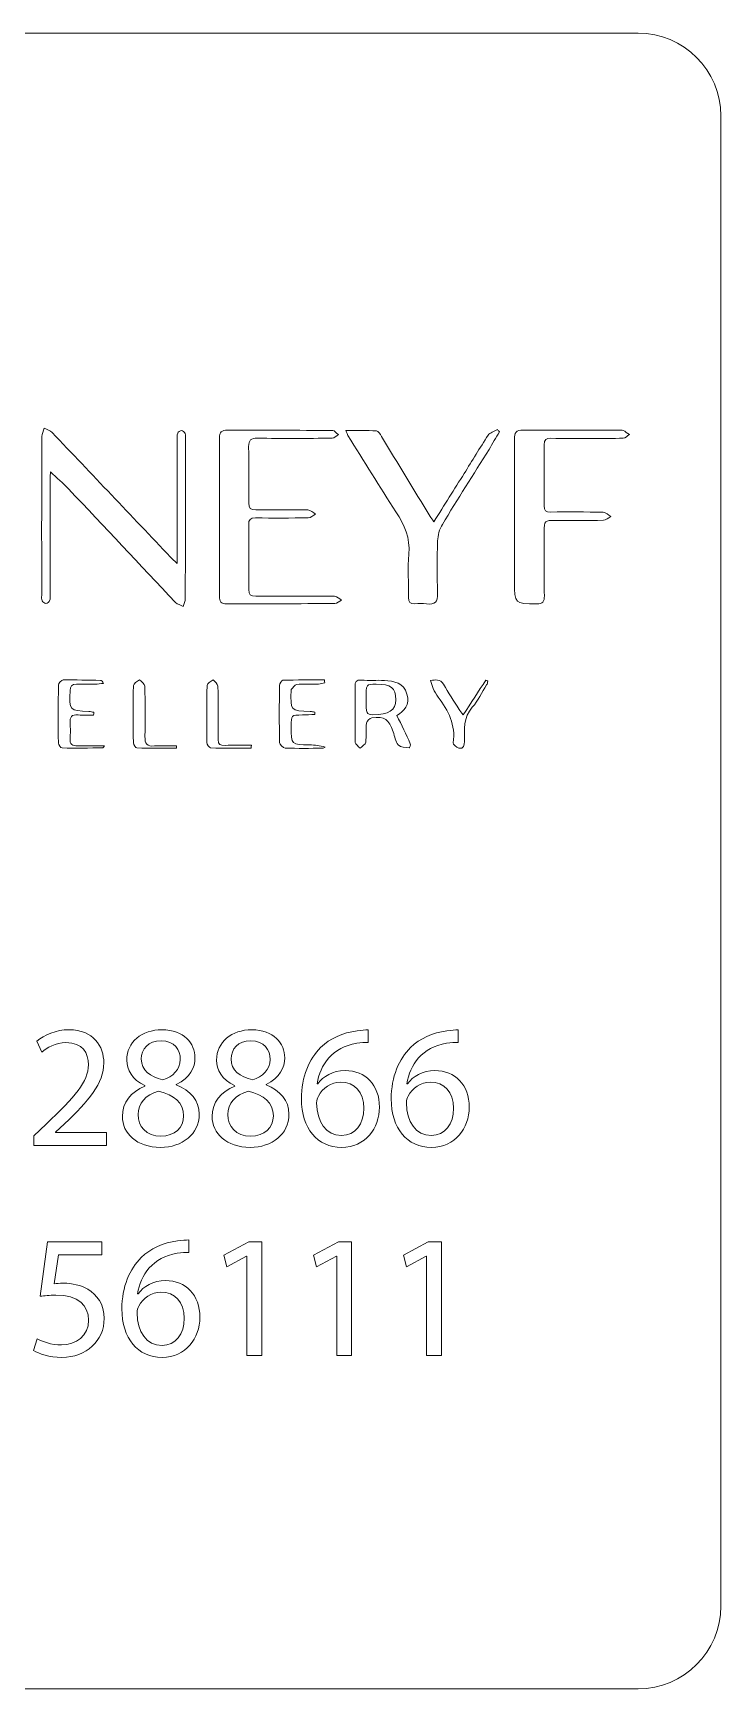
# Model space of a CAD drawing. Header units: millimetres. Extents: x -26.6 to 13.4, y -15.3 to 24.7.
# Drawn here: x -3.23 to 13.38, y -15.33 to 24.67 of the extents above; entities that cross this region are included whole.
import ezdxf

# ---------------------------------------------------------------- set-up
doc = ezdxf.new("R2010")
doc.units = ezdxf.units.MM
doc.header["$MEASUREMENT"] = 0
doc.layers.add('Layer 1', color=7, linetype='Continuous')

msp = doc.modelspace()

# ---------------------------------------------------------------- linework, layer by layer
at = {"layer": 'Layer 1', "color": 250, "lineweight": 18}
msp.add_open_spline([(11.3824, 24.6724), (11.3824, 24.6724), (-24.6176, 24.6724), (-24.6176, 24.6724), (-25.7176, 24.6724), (-26.6176, 23.7724), (-26.6176, 22.6724), (-26.6176, 22.6724), (-26.6176, -13.3276), (-26.6176, -13.3276), (-26.6176, -14.4276), (-25.7176, -15.3276), (-24.6176, -15.3276), (-24.6176, -15.3276), (11.3824, -15.3276), (11.3824, -15.3276), (12.4824, -15.3276), (13.3824, -14.4276), (13.3824, -13.3276), (13.3824, -13.3276), (13.3824, 22.6724), (13.3824, 22.6724), (13.3824, 23.7724), (12.4824, 24.6724), (11.3824, 24.6724)], degree=3, knots=[0, 0, 0, 0, 0.125, 0.125, 0.125, 0.25, 0.25, 0.25, 0.375, 0.375, 0.375, 0.5, 0.5, 0.5, 0.625, 0.625, 0.625, 0.75, 0.75, 0.75, 0.875, 0.875, 0.875, 1, 1, 1, 1], dxfattribs=at)
at = {"layer": 'Layer 1', "color": 250, "lineweight": 9}
for points, knots in [([(0.2473, 11.8617), (0.2473, 11.9758), (0.2473, 12.0371), (0.2473, 12.0983), (0.2473, 13.0161), (0.2473, 13.9337), (0.2479, 14.8515), (0.2479, 14.9039), (0.2417, 14.9604), (0.2593, 15.0072), (0.2708, 15.0375), (0.3199, 15.0721), (0.3517, 15.0713), (0.3815, 15.0706), (0.4233, 15.032), (0.4371, 15.0001), (0.4529, 14.9633), (0.4449, 14.9157), (0.4449, 14.8726), (0.4458, 13.5869), (0.4463, 12.3012), (0.4436, 11.0157), (0.4433, 10.9519), (0.4077, 10.8883), (0.3886, 10.8244), (0.3282, 10.8549), (0.2538, 10.8717), (0.2101, 10.9179), (-0.6534, 11.8301), (-1.5119, 12.7467), (-2.3748, 13.6595), (-2.5085, 13.8009), (-2.658, 13.9275), (-2.8137, 14.0737), (-2.8165, 14.0187), (-2.8213, 13.9658), (-2.8217, 13.9128), (-2.822, 12.9856), (-2.822, 12.0583), (-2.8227, 11.1311), (-2.8227, 11.0739), (-2.8165, 11.0137), (-2.833, 10.9607), (-2.842, 10.931), (-2.8909, 10.8957), (-2.9222, 10.8951), (-2.954, 10.8947), (-3, 10.9271), (-3.0153, 10.9577), (-3.0328, 10.9929), (-3.0257, 11.0415), (-3.0257, 11.0842), (-3.0262, 12.3652), (-3.0273, 13.6461), (-3.0234, 14.927), (-3.0234, 14.9944), (-2.9835, 15.0616), (-2.9623, 15.1287), (-2.8987, 15.0944), (-2.8217, 15.0735), (-2.7745, 15.0239), (-1.8181, 14.022), (-0.8652, 13.0168), (0.0884, 12.0124), (0.1268, 11.9722), (0.1691, 11.9357), (0.2473, 11.8617)], [0, 0, 0, 0, 0.0454545, 0.0454545, 0.0454545, 0.0909091, 0.0909091, 0.0909091, 0.1363636, 0.1363636, 0.1363636, 0.1818182, 0.1818182, 0.1818182, 0.2272727, 0.2272727, 0.2272727, 0.2727273, 0.2727273, 0.2727273, 0.3181818, 0.3181818, 0.3181818, 0.3636364, 0.3636364, 0.3636364, 0.4090909, 0.4090909, 0.4090909, 0.4545455, 0.4545455, 0.4545455, 0.5, 0.5, 0.5, 0.5454545, 0.5454545, 0.5454545, 0.5909091, 0.5909091, 0.5909091, 0.6363636, 0.6363636, 0.6363636, 0.6818182, 0.6818182, 0.6818182, 0.7272727, 0.7272727, 0.7272727, 0.7727273, 0.7727273, 0.7727273, 0.8181818, 0.8181818, 0.8181818, 0.8636364, 0.8636364, 0.8636364, 0.9090909, 0.9090909, 0.9090909, 0.9545455, 0.9545455, 0.9545455, 1, 1, 1, 1]), ([(1.2701, 12.978), (1.2701, 13.6136), (1.2742, 14.2494), (1.2674, 14.8848), (1.2657, 15.0382), (1.3215, 15.0825), (1.4683, 15.0813), (2.314, 15.0758), (3.1597, 15.0793), (4.0055, 15.0727), (4.051, 15.0723), (4.0958, 15.008), (4.141, 14.9736), (4.0912, 14.9434), (4.0425, 14.8871), (3.9924, 14.8868), (3.3905, 14.8807), (2.788, 14.8791), (2.1858, 14.8859), (2.0324, 14.8877), (1.9718, 14.8402), (1.9743, 14.6827), (1.9807, 14.2287), (1.9794, 13.7745), (1.9746, 13.3206), (1.9732, 13.194), (2.0239, 13.1541), (2.1451, 13.1554), (2.5657, 13.16), (2.9864, 13.1615), (3.4067, 13.1524), (3.4688, 13.151), (3.5298, 13.0858), (3.5911, 13.0504), (3.5322, 13.0199), (3.4739, 12.9643), (3.4148, 12.963), (2.9892, 12.9555), (2.5638, 12.9553), (2.1387, 12.9611), (2.0122, 12.9629), (1.9732, 12.9184), (1.9746, 12.7948), (1.9798, 12.2739), (1.9802, 11.7528), (1.975, 11.2318), (1.974, 11.1045), (2.0221, 11.0682), (2.1438, 11.0691), (2.7798, 11.0736), (3.4153, 11.0737), (4.051, 11.067), (4.1078, 11.0664), (4.164, 11.0065), (4.2205, 10.9744), (4.1654, 10.9454), (4.1103, 10.8918), (4.0547, 10.8916), (3.1849, 10.8863), (2.3151, 10.8906), (1.4451, 10.8854), (1.3022, 10.8844), (1.2676, 10.939), (1.2687, 11.071), (1.2735, 11.7065), (1.2708, 12.3424), (1.2708, 12.978), (1.2708, 12.978), (1.2705, 12.978), (1.2701, 12.978)], [0, 0, 0, 0, 0.0434783, 0.0434783, 0.0434783, 0.0869565, 0.0869565, 0.0869565, 0.1304348, 0.1304348, 0.1304348, 0.173913, 0.173913, 0.173913, 0.2173913, 0.2173913, 0.2173913, 0.2608696, 0.2608696, 0.2608696, 0.3043478, 0.3043478, 0.3043478, 0.3478261, 0.3478261, 0.3478261, 0.3913043, 0.3913043, 0.3913043, 0.4347826, 0.4347826, 0.4347826, 0.4782609, 0.4782609, 0.4782609, 0.5217391, 0.5217391, 0.5217391, 0.5652174, 0.5652174, 0.5652174, 0.6086957, 0.6086957, 0.6086957, 0.6521739, 0.6521739, 0.6521739, 0.6956522, 0.6956522, 0.6956522, 0.7391304, 0.7391304, 0.7391304, 0.7826087, 0.7826087, 0.7826087, 0.826087, 0.826087, 0.826087, 0.8695652, 0.8695652, 0.8695652, 0.9130435, 0.9130435, 0.9130435, 0.9565217, 0.9565217, 0.9565217, 1, 1, 1, 1]), ([(6.449, 12.8686), (6.7041, 13.2747), (6.9431, 13.6541), (7.1809, 14.0343), (7.3734, 14.3423), (7.5581, 14.6554), (7.7602, 14.957), (7.8055, 15.0244), (7.9085, 15.053), (7.985, 15.0995), (8.0011, 15.079), (8.017, 15.0585), (8.0332, 15.0379), (7.9492, 14.8976), (7.8672, 14.7559), (7.7807, 14.6168), (7.4045, 14.0126), (7.0218, 13.4121), (6.6537, 12.8025), (6.5843, 12.6876), (6.5439, 12.5387), (6.5394, 12.4037), (6.525, 11.9834), (6.5222, 11.5618), (6.539, 11.1418), (6.5473, 10.9292), (6.4763, 10.8583), (6.2731, 10.8855), (6.1789, 10.898), (6.0818, 10.8935), (5.9869, 10.887), (5.8725, 10.879), (5.836, 10.9285), (5.8369, 11.0379), (5.8406, 11.387), (5.8139, 11.7381), (5.8442, 12.0845), (5.8787, 12.4766), (5.7439, 12.7906), (5.5337, 13.1073), (5.1323, 13.7126), (4.7586, 14.3357), (4.3741, 14.9518), (4.3576, 14.9784), (4.3486, 15.0097), (4.3232, 15.0685), (4.5839, 15.0685), (4.8245, 15.0752), (5.0634, 15.0625), (5.1059, 15.06), (5.1516, 14.982), (5.1828, 14.931), (5.5758, 14.2866), (5.9665, 13.6406), (6.3581, 12.9955), (6.3796, 12.9603), (6.4063, 12.9279), (6.449, 12.8686)], [0, 0, 0, 0, 0.0526316, 0.0526316, 0.0526316, 0.1052632, 0.1052632, 0.1052632, 0.1578947, 0.1578947, 0.1578947, 0.2105263, 0.2105263, 0.2105263, 0.2631579, 0.2631579, 0.2631579, 0.3157895, 0.3157895, 0.3157895, 0.3684211, 0.3684211, 0.3684211, 0.4210526, 0.4210526, 0.4210526, 0.4736842, 0.4736842, 0.4736842, 0.5263158, 0.5263158, 0.5263158, 0.5789474, 0.5789474, 0.5789474, 0.6315789, 0.6315789, 0.6315789, 0.6842105, 0.6842105, 0.6842105, 0.7368421, 0.7368421, 0.7368421, 0.7894737, 0.7894737, 0.7894737, 0.8421053, 0.8421053, 0.8421053, 0.8947368, 0.8947368, 0.8947368, 0.9473684, 0.9473684, 0.9473684, 1, 1, 1, 1]), ([(8.3991, 12.9954), (8.3991, 13.6168), (8.4035, 14.2383), (8.3959, 14.8593), (8.3941, 15.022), (8.4332, 15.0855), (8.6112, 15.0833), (9.3858, 15.0736), (10.1598, 15.0789), (10.9342, 15.0784), (10.9628, 15.0784), (10.997, 15.088), (11.0193, 15.0761), (11.0739, 15.0473), (11.123, 15.0086), (11.1745, 14.9737), (11.1244, 14.9438), (11.0757, 14.8894), (11.0246, 14.8876), (10.7714, 14.8783), (10.5177, 14.8829), (10.2646, 14.8828), (9.9349, 14.8828), (9.6049, 14.8799), (9.2751, 14.8843), (9.1621, 14.8857), (9.1118, 14.853), (9.1132, 14.7298), (9.1183, 14.2376), (9.1178, 13.7452), (9.1139, 13.253), (9.1132, 13.1405), (9.1552, 13.1018), (9.2657, 13.1027), (9.691, 13.1062), (10.1167, 13.1079), (10.5418, 13.0982), (10.6022, 13.0968), (10.6607, 13.0303), (10.72, 12.9936), (10.6617, 12.9619), (10.604, 12.9039), (10.545, 12.9025), (10.1626, 12.8947), (9.7802, 12.8989), (9.3978, 12.8991), (9.116, 12.8994), (9.1155, 12.8991), (9.1155, 12.6247), (9.1153, 12.1087), (9.1114, 11.5924), (9.1178, 11.0761), (9.1194, 10.9359), (9.0802, 10.8841), (8.9317, 10.8851), (8.3991, 10.889), (8.3991, 10.884), (8.3991, 11.4181), (8.3994, 11.9438), (8.3991, 12.4695), (8.3991, 12.9954)], [0, 0, 0, 0, 0.05, 0.05, 0.05, 0.1, 0.1, 0.1, 0.15, 0.15, 0.15, 0.2, 0.2, 0.2, 0.25, 0.25, 0.25, 0.3, 0.3, 0.3, 0.35, 0.35, 0.35, 0.4, 0.4, 0.4, 0.45, 0.45, 0.45, 0.5, 0.5, 0.5, 0.55, 0.55, 0.55, 0.6, 0.6, 0.6, 0.65, 0.65, 0.65, 0.7, 0.7, 0.7, 0.75, 0.75, 0.75, 0.8, 0.8, 0.8, 0.85, 0.85, 0.85, 0.9, 0.9, 0.9, 0.95, 0.95, 0.95, 1, 1, 1, 1]), ([(-1.7703, 8.1994), (-1.8956, 8.1994), (-2.0218, 8.1914), (-2.146, 8.2016), (-2.2997, 8.2143), (-2.3514, 8.1515), (-2.3394, 8.0028), (-2.3293, 7.8794), (-2.3307, 7.7539), (-2.3404, 7.6303), (-2.3511, 7.4866), (-2.2866, 7.4484), (-2.1541, 7.4536), (-1.9458, 7.4619), (-1.7375, 7.4558), (-1.511, 7.4558), (-1.5317, 7.4248), (-1.5384, 7.4062), (-1.5452, 7.4062), (-1.8746, 7.4022), (-2.2039, 7.3966), (-2.5333, 7.4028), (-2.565, 7.4033), (-2.6215, 7.4779), (-2.6222, 7.5187), (-2.6284, 7.9871), (-2.6291, 8.4556), (-2.6204, 8.924), (-2.6198, 8.9668), (-2.546, 9.0444), (-2.505, 9.0453), (-2.2046, 9.0509), (-1.9042, 9.042), (-1.6034, 9.0351), (-1.5797, 9.0345), (-1.5562, 9.0155), (-1.5321, 8.9618), (-1.6017, 8.9558), (-1.6713, 8.9466), (-1.7409, 8.9452), (-1.889, 8.9425), (-2.0372, 8.9415), (-2.1853, 8.9445), (-2.2956, 8.9466), (-2.3349, 8.8955), (-2.3394, 8.788), (-2.3597, 8.3057), (-2.3617, 8.306), (-1.8839, 8.2844), (-1.8445, 8.2827), (-1.8054, 8.2721), (-1.7664, 8.2656), (-1.7678, 8.2435), (-1.7689, 8.2215), (-1.7703, 8.1994)], [0, 0, 0, 0, 0.0555556, 0.0555556, 0.0555556, 0.1111111, 0.1111111, 0.1111111, 0.1666667, 0.1666667, 0.1666667, 0.2222222, 0.2222222, 0.2222222, 0.2777778, 0.2777778, 0.2777778, 0.3333333, 0.3333333, 0.3333333, 0.3888889, 0.3888889, 0.3888889, 0.4444444, 0.4444444, 0.4444444, 0.5, 0.5, 0.5, 0.5555556, 0.5555556, 0.5555556, 0.6111111, 0.6111111, 0.6111111, 0.6666667, 0.6666667, 0.6666667, 0.7222222, 0.7222222, 0.7222222, 0.7777778, 0.7777778, 0.7777778, 0.8333333, 0.8333333, 0.8333333, 0.8888889, 0.8888889, 0.8888889, 0.9444444, 0.9444444, 0.9444444, 1, 1, 1, 1]), ([(0.2276, 7.3992), (-0.0893, 7.3992), (-0.4067, 7.3956), (-0.7232, 7.4046), (-0.7549, 7.4054), (-0.8105, 7.4818), (-0.811, 7.5235), (-0.8176, 7.9864), (-0.8204, 8.4495), (-0.8096, 8.9123), (-0.8087, 8.9601), (-0.715, 9.0059), (-0.6642, 9.0527), (-0.6188, 9.0013), (-0.5351, 8.951), (-0.5337, 8.8985), (-0.5227, 8.493), (-0.5207, 8.087), (-0.5303, 7.6816), (-0.5345, 7.5097), (-0.4848, 7.4377), (-0.3043, 7.4516), (-0.1275, 7.4652), (0.0512, 7.4545), (0.229, 7.4545), (0.2286, 7.436), (0.2283, 7.4177), (0.2276, 7.3992)], [0, 0, 0, 0, 0.1111111, 0.1111111, 0.1111111, 0.2222222, 0.2222222, 0.2222222, 0.3333333, 0.3333333, 0.3333333, 0.4444444, 0.4444444, 0.4444444, 0.5555556, 0.5555556, 0.5555556, 0.6666667, 0.6666667, 0.6666667, 0.7777778, 0.7777778, 0.7777778, 0.8888889, 0.8888889, 0.8888889, 1, 1, 1, 1]), ([(2.0379, 7.3989), (1.71, 7.3989), (1.3822, 7.395), (1.0545, 7.4049), (1.0223, 7.4059), (0.9663, 7.4908), (0.9656, 7.5373), (0.9593, 7.9962), (0.9584, 8.4553), (0.9697, 8.9142), (0.9711, 8.9613), (1.0637, 9.0063), (1.1141, 9.0523), (1.1546, 9.001), (1.2292, 8.9504), (1.2306, 8.8984), (1.2401, 8.4685), (1.2398, 8.0386), (1.2347, 7.6087), (1.2329, 7.4791), (1.2908, 7.4598), (1.4028, 7.4642), (1.6149, 7.4728), (1.8275, 7.4667), (2.0397, 7.4667), (2.0391, 7.4441), (2.0388, 7.4215), (2.0379, 7.3989)], [0, 0, 0, 0, 0.1111111, 0.1111111, 0.1111111, 0.2222222, 0.2222222, 0.2222222, 0.3333333, 0.3333333, 0.3333333, 0.4444444, 0.4444444, 0.4444444, 0.5555556, 0.5555556, 0.5555556, 0.6666667, 0.6666667, 0.6666667, 0.7777778, 0.7777778, 0.7777778, 0.8888889, 0.8888889, 0.8888889, 1, 1, 1, 1]), ([(3.8133, 8.9758), (3.7626, 8.9655), (3.7123, 8.9476), (3.6614, 8.9463), (3.485, 8.942), (3.3073, 8.9524), (3.1318, 8.9372), (3.0857, 8.9334), (3.0457, 8.857), (3.0034, 8.8132), (3.0009, 8.8108), (3.003, 8.8041), (3.0026, 8.7993), (2.9823, 8.3037), (2.9823, 8.3039), (3.4619, 8.2853), (3.4977, 8.2839), (3.5331, 8.2752), (3.5691, 8.27), (3.5708, 8.2517), (3.5721, 8.2336), (3.5739, 8.2153), (3.4739, 8.2102), (3.3737, 8.2011), (3.2738, 8.2004), (3.0009, 8.1985), (3.0009, 8.1998), (3.0016, 7.9249), (3.0026, 7.4771), (3.0026, 7.4787), (3.4495, 7.4762), (3.5714, 7.4757), (3.6938, 7.4612), (3.8197, 7.4218), (3.7985, 7.4126), (3.777, 7.3959), (3.7558, 7.3959), (3.455, 7.3944), (3.1539, 7.389), (2.8535, 7.4017), (2.8055, 7.4036), (2.7223, 7.4882), (2.7212, 7.5359), (2.7115, 7.9944), (2.7136, 8.4529), (2.7198, 8.9113), (2.7205, 8.9562), (2.7698, 9.0386), (2.7983, 9.0395), (3.1335, 9.0486), (3.4692, 9.0453), (3.8046, 9.0453), (3.8075, 9.022), (3.8103, 8.999), (3.8133, 8.9758)], [0, 0, 0, 0, 0.0555556, 0.0555556, 0.0555556, 0.1111111, 0.1111111, 0.1111111, 0.1666667, 0.1666667, 0.1666667, 0.2222222, 0.2222222, 0.2222222, 0.2777778, 0.2777778, 0.2777778, 0.3333333, 0.3333333, 0.3333333, 0.3888889, 0.3888889, 0.3888889, 0.4444444, 0.4444444, 0.4444444, 0.5, 0.5, 0.5, 0.5555556, 0.5555556, 0.5555556, 0.6111111, 0.6111111, 0.6111111, 0.6666667, 0.6666667, 0.6666667, 0.7222222, 0.7222222, 0.7222222, 0.7777778, 0.7777778, 0.7777778, 0.8333333, 0.8333333, 0.8333333, 0.8888889, 0.8888889, 0.8888889, 0.9444444, 0.9444444, 0.9444444, 1, 1, 1, 1]), ([(5.5562, 8.1907), (5.6685, 7.9548), (5.7773, 7.7315), (5.8796, 7.5049), (5.8909, 7.4794), (5.858, 7.4055), (5.8551, 7.4061), (5.7636, 7.4229), (5.6399, 7.4177), (5.5896, 7.4751), (5.52, 7.5555), (5.5052, 7.6838), (5.4667, 7.7913), (5.355, 8.1027), (5.2719, 8.1629), (4.9478, 8.1326), (4.8987, 8.128), (4.8241, 8.0509), (4.8183, 8.0006), (4.8002, 7.8497), (4.8231, 7.6937), (4.8034, 7.5434), (4.7962, 7.4891), (4.7138, 7.4447), (4.6656, 7.3958), (4.6256, 7.4433), (4.5519, 7.4903), (4.5509, 7.5385), (4.5423, 7.9876), (4.5473, 8.4369), (4.5443, 8.8861), (4.5436, 8.9955), (4.564, 9.0527), (4.6963, 9.0418), (4.8806, 9.0268), (5.0676, 9.0446), (5.2529, 9.0329), (5.4869, 9.0182), (5.7184, 8.9819), (5.7977, 8.7061), (5.8716, 8.4477), (5.7322, 8.2908), (5.5562, 8.1907)], [0, 0, 0, 0, 0.0714286, 0.0714286, 0.0714286, 0.1428571, 0.1428571, 0.1428571, 0.2142857, 0.2142857, 0.2142857, 0.2857143, 0.2857143, 0.2857143, 0.3571429, 0.3571429, 0.3571429, 0.4285714, 0.4285714, 0.4285714, 0.5, 0.5, 0.5, 0.5714286, 0.5714286, 0.5714286, 0.6428571, 0.6428571, 0.6428571, 0.7142857, 0.7142857, 0.7142857, 0.7857143, 0.7857143, 0.7857143, 0.8571429, 0.8571429, 0.8571429, 0.9285714, 0.9285714, 0.9285714, 1, 1, 1, 1]), ([(4.8114, 8.5906), (4.811, 8.23), (4.8206, 8.2063), (4.9702, 8.207), (5.3654, 8.2091), (5.5259, 8.3128), (5.5264, 8.5671), (5.5275, 8.858), (5.4194, 8.9438), (5.0514, 8.9441), (4.8116, 8.9443), (4.8116, 8.9443), (4.8114, 8.5906)], [0, 0, 0, 0, 0.25, 0.25, 0.25, 0.5, 0.5, 0.5, 0.75, 0.75, 0.75, 1, 1, 1, 1]), ([(7.1578, 8.2018), (7.3479, 8.4939), (7.5261, 8.7676), (7.7039, 9.0413), (7.7196, 9.0334), (7.7354, 9.0255), (7.751, 9.0177), (7.7425, 8.9872), (7.7404, 8.9527), (7.7241, 8.9267), (7.6116, 8.7443), (7.5149, 8.547), (7.3762, 8.3866), (7.1608, 8.138), (7.1864, 7.8508), (7.1874, 7.5624), (7.1878, 7.4654), (7.1671, 7.3758), (7.0496, 7.4004), (6.9958, 7.4117), (6.9091, 7.4911), (6.9146, 7.5276), (6.9821, 7.9599), (6.7954, 8.3029), (6.5549, 8.6317), (6.5069, 8.6968), (6.466, 8.7681), (6.4318, 8.8412), (6.4036, 8.9014), (6.3899, 8.9684), (6.3695, 9.0325), (6.486, 9.0444), (6.6024, 9.0826), (6.6827, 8.942), (6.8009, 8.7352), (6.9325, 8.5361), (7.0595, 8.3343), (7.084, 8.2956), (7.1144, 8.2603), (7.1578, 8.2018)], [0, 0, 0, 0, 0.0769231, 0.0769231, 0.0769231, 0.1538462, 0.1538462, 0.1538462, 0.2307692, 0.2307692, 0.2307692, 0.3076923, 0.3076923, 0.3076923, 0.3846154, 0.3846154, 0.3846154, 0.4615385, 0.4615385, 0.4615385, 0.5384615, 0.5384615, 0.5384615, 0.6153846, 0.6153846, 0.6153846, 0.6923077, 0.6923077, 0.6923077, 0.7692308, 0.7692308, 0.7692308, 0.8461538, 0.8461538, 0.8461538, 0.9230769, 0.9230769, 0.9230769, 1, 1, 1, 1]), ([(-3.2115, -2.199), (-3.2115, -2.199), (-3.2115, -1.9709), (-3.2115, -1.9709), (-3.2115, -1.9709), (-2.9202, -1.6875), (-2.9202, -1.6875), (-2.2184, -1.0194), (-1.9012, -0.6645), (-1.8971, -0.2501), (-1.8971, 0.0289), (-2.0321, 0.2866), (-2.4423, 0.2866), (-2.6918, 0.2866), (-2.8987, 0.1598), (-3.0257, 0.0541), (-3.0257, 0.0541), (-3.1437, 0.3162), (-3.1437, 0.3162), (-2.9536, 0.4772), (-2.6832, 0.5953), (-2.3661, 0.5953), (-1.7743, 0.5953), (-1.525, 0.1895), (-1.525, -0.2036), (-1.525, -0.7111), (-1.8928, -1.1211), (-2.4719, -1.6788), (-2.4719, -1.6788), (-2.6918, -1.882), (-2.6918, -1.882), (-2.6918, -1.882), (-2.6918, -1.8903), (-2.6918, -1.8903), (-2.6918, -1.8903), (-1.457, -1.8903), (-1.457, -1.8903), (-1.457, -1.8903), (-1.457, -2.199), (-1.457, -2.199), (-1.457, -2.199), (-3.2115, -2.199), (-3.2115, -2.199)], [0, 0, 0, 0, 0.0714286, 0.0714286, 0.0714286, 0.1428571, 0.1428571, 0.1428571, 0.2142857, 0.2142857, 0.2142857, 0.2857143, 0.2857143, 0.2857143, 0.3571429, 0.3571429, 0.3571429, 0.4285714, 0.4285714, 0.4285714, 0.5, 0.5, 0.5, 0.5714286, 0.5714286, 0.5714286, 0.6428571, 0.6428571, 0.6428571, 0.7142857, 0.7142857, 0.7142857, 0.7857143, 0.7857143, 0.7857143, 0.8571429, 0.8571429, 0.8571429, 0.9285714, 0.9285714, 0.9285714, 1, 1, 1, 1]), ([(-1.0764, -1.5017), (-1.0764, -1.1548), (-0.8693, -0.9096), (-0.531, -0.7658), (-0.531, -0.7658), (-0.5355, -0.7534), (-0.5355, -0.7534), (-0.8397, -0.6094), (-0.9706, -0.3728), (-0.9706, -0.1361), (-0.9706, 0.2994), (-0.6031, 0.5953), (-0.121, 0.5953), (0.4116, 0.5953), (0.678, 0.2615), (0.678, -0.0809), (0.678, -0.3135), (0.5639, -0.5632), (0.2255, -0.7235), (0.2255, -0.7235), (0.2255, -0.7362), (0.2255, -0.7362), (0.568, -0.8717), (0.7795, -1.1128), (0.7795, -1.4466), (0.7795, -1.9245), (0.3695, -2.2456), (-0.1548, -2.2456), (-0.7299, -2.2456), (-1.0764, -1.9031), (-1.0764, -1.5017)], [0, 0, 0, 0, 0.1, 0.1, 0.1, 0.2, 0.2, 0.2, 0.3, 0.3, 0.3, 0.4, 0.4, 0.4, 0.5, 0.5, 0.5, 0.6, 0.6, 0.6, 0.7, 0.7, 0.7, 0.8, 0.8, 0.8, 0.9, 0.9, 0.9, 1, 1, 1, 1]), ([(1.0923, -1.5017), (1.0923, -1.1548), (1.2995, -0.9096), (1.6378, -0.7658), (1.6378, -0.7658), (1.6332, -0.7534), (1.6332, -0.7534), (1.3293, -0.6094), (1.1982, -0.3728), (1.1982, -0.1361), (1.1982, 0.2994), (1.566, 0.5953), (2.0477, 0.5953), (2.5802, 0.5953), (2.8469, 0.2615), (2.8469, -0.0809), (2.8469, -0.3135), (2.7326, -0.5632), (2.3946, -0.7235), (2.3946, -0.7235), (2.3946, -0.7362), (2.3946, -0.7362), (2.737, -0.8717), (2.9481, -1.1128), (2.9481, -1.4466), (2.9481, -1.9245), (2.5382, -2.2456), (2.014, -2.2456), (1.4389, -2.2456), (1.0923, -1.9031), (1.0923, -1.5017)], [0, 0, 0, 0, 0.1, 0.1, 0.1, 0.2, 0.2, 0.2, 0.3, 0.3, 0.3, 0.4, 0.4, 0.4, 0.5, 0.5, 0.5, 0.6, 0.6, 0.6, 0.7, 0.7, 0.7, 0.8, 0.8, 0.8, 0.9, 0.9, 0.9, 1, 1, 1, 1]), ([(4.8638, 0.2866), (4.7876, 0.2907), (4.6904, 0.2866), (4.5847, 0.2698), (4.0011, 0.1726), (3.6927, -0.2543), (3.6293, -0.707), (3.6293, -0.707), (3.642, -0.707), (3.642, -0.707), (3.7729, -0.5334), (4.0011, -0.3896), (4.3057, -0.3896), (4.7917, -0.3896), (5.1341, -0.7403), (5.1341, -1.2775), (5.1341, -1.7805), (4.7917, -2.2456), (4.2212, -2.2456), (3.6334, -2.2456), (3.2487, -1.789), (3.2487, -1.0745), (3.2487, -0.5334), (3.443, -0.1064), (3.7136, 0.1639), (3.9421, 0.3883), (4.2467, 0.5275), (4.5928, 0.5698), (4.7028, 0.5867), (4.7958, 0.5908), (4.8638, 0.5908), (4.8638, 0.5908), (4.8638, 0.2866), (4.8638, 0.2866)], [0, 0, 0, 0, 0.0909091, 0.0909091, 0.0909091, 0.1818182, 0.1818182, 0.1818182, 0.2727273, 0.2727273, 0.2727273, 0.3636364, 0.3636364, 0.3636364, 0.4545455, 0.4545455, 0.4545455, 0.5454545, 0.5454545, 0.5454545, 0.6363636, 0.6363636, 0.6363636, 0.7272727, 0.7272727, 0.7272727, 0.8181818, 0.8181818, 0.8181818, 0.9090909, 0.9090909, 0.9090909, 1, 1, 1, 1]), ([(7.0326, 0.2866), (6.9566, 0.2907), (6.8594, 0.2866), (6.7536, 0.2698), (6.17, 0.1726), (5.8617, -0.2543), (5.7983, -0.707), (5.7983, -0.707), (5.811, -0.707), (5.811, -0.707), (5.9419, -0.5334), (6.17, -0.3896), (6.4745, -0.3896), (6.9607, -0.3896), (7.3031, -0.7403), (7.3031, -1.2775), (7.3031, -1.7805), (6.9607, -2.2456), (6.3902, -2.2456), (5.8025, -2.2456), (5.4176, -1.789), (5.4176, -1.0745), (5.4176, -0.5334), (5.6123, -0.1064), (5.8831, 0.1639), (6.1111, 0.3883), (6.4157, 0.5275), (6.762, 0.5698), (6.8718, 0.5867), (6.9651, 0.5908), (7.0326, 0.5908), (7.0326, 0.5908), (7.0326, 0.2866), (7.0326, 0.2866)], [0, 0, 0, 0, 0.0909091, 0.0909091, 0.0909091, 0.1818182, 0.1818182, 0.1818182, 0.2727273, 0.2727273, 0.2727273, 0.3636364, 0.3636364, 0.3636364, 0.4545455, 0.4545455, 0.4545455, 0.5454545, 0.5454545, 0.5454545, 0.6363636, 0.6363636, 0.6363636, 0.7272727, 0.7272727, 0.7272727, 0.8181818, 0.8181818, 0.8181818, 0.9090909, 0.9090909, 0.9090909, 1, 1, 1, 1]), ([(-0.6199, -0.1105), (-0.6199, -0.3855), (-0.4127, -0.5334), (-0.0955, -0.6181), (0.1408, -0.5378), (0.3227, -0.3687), (0.3227, -0.1192), (0.3227, 0.1006), (0.1918, 0.329), (-0.1421, 0.329), (-0.4508, 0.329), (-0.6199, 0.1261), (-0.6199, -0.1105)], [0, 0, 0, 0, 0.25, 0.25, 0.25, 0.5, 0.5, 0.5, 0.75, 0.75, 0.75, 1, 1, 1, 1]), ([(1.5487, -0.1105), (1.5487, -0.3855), (1.7561, -0.5334), (2.0731, -0.6181), (2.3098, -0.5378), (2.4915, -0.3687), (2.4915, -0.1192), (2.4915, 0.1006), (2.3605, 0.329), (2.0266, 0.329), (1.718, 0.329), (1.5487, 0.1261), (1.5487, -0.1105)], [0, 0, 0, 0, 0.25, 0.25, 0.25, 0.5, 0.5, 0.5, 0.75, 0.75, 0.75, 1, 1, 1, 1]), ([(4.7579, -1.2984), (4.7579, -0.9054), (4.5337, -0.6687), (4.1913, -0.6687), (3.9676, -0.6687), (3.7602, -0.8083), (3.6587, -1.007), (3.6334, -1.049), (3.6165, -1.1041), (3.6165, -1.1716), (3.6252, -1.6241), (3.8323, -1.9578), (4.2212, -1.9578), (4.5423, -1.9578), (4.7579, -1.6919), (4.7579, -1.2984)], [0, 0, 0, 0, 0.2, 0.2, 0.2, 0.4, 0.4, 0.4, 0.6, 0.6, 0.6, 0.8, 0.8, 0.8, 1, 1, 1, 1]), ([(6.9269, -1.2984), (6.9269, -0.9054), (6.7027, -0.6687), (6.3603, -0.6687), (6.1366, -0.6687), (5.9292, -0.8083), (5.8275, -1.007), (5.8025, -1.049), (5.7857, -1.1041), (5.7857, -1.1716), (5.7942, -1.6241), (6.0012, -1.9578), (6.3902, -1.9578), (6.7113, -1.9578), (6.9269, -1.6919), (6.9269, -1.2984)], [0, 0, 0, 0, 0.2, 0.2, 0.2, 0.4, 0.4, 0.4, 0.6, 0.6, 0.6, 0.8, 0.8, 0.8, 1, 1, 1, 1]), ([(0.4031, -1.4845), (0.4031, -1.1507), (0.1709, -0.9902), (-0.2012, -0.8843), (-0.5227, -0.9774), (-0.6957, -1.1886), (-0.6957, -1.4507), (-0.7088, -1.7298), (-0.4972, -1.9748), (-0.1465, -1.9748), (0.1876, -1.9748), (0.4031, -1.7677), (0.4031, -1.4845)], [0, 0, 0, 0, 0.25, 0.25, 0.25, 0.5, 0.5, 0.5, 0.75, 0.75, 0.75, 1, 1, 1, 1]), ([(2.5717, -1.4845), (2.5717, -1.1507), (2.3395, -0.9902), (1.9674, -0.8843), (1.6463, -0.9774), (1.4731, -1.1886), (1.4731, -1.4507), (1.4603, -1.7298), (1.6718, -1.9748), (2.0221, -1.9748), (2.3564, -1.9748), (2.5717, -1.7677), (2.5717, -1.4845)], [0, 0, 0, 0, 0.25, 0.25, 0.25, 0.5, 0.5, 0.5, 0.75, 0.75, 0.75, 1, 1, 1, 1]), ([(-1.5714, -4.8379), (-1.5714, -4.8379), (-2.6198, -4.8379), (-2.6198, -4.8379), (-2.6198, -4.8379), (-2.7255, -5.5439), (-2.7255, -5.5439), (-2.6621, -5.5352), (-2.6029, -5.5267), (-2.5013, -5.5267), (-2.2901, -5.5267), (-2.0785, -5.5735), (-1.9097, -5.6748), (-1.6941, -5.7974), (-1.5166, -6.0341), (-1.5166, -6.3806), (-1.5166, -6.9178), (-1.9435, -7.3191), (-2.5395, -7.3191), (-2.8399, -7.3191), (-3.0935, -7.2347), (-3.2244, -7.15), (-3.2244, -7.15), (-3.1314, -6.8671), (-3.1314, -6.8671), (-3.017, -6.9343), (-2.7935, -7.0191), (-2.5436, -7.0191), (-2.1929, -7.0191), (-1.8928, -6.791), (-1.8928, -6.4231), (-1.8971, -6.0678), (-2.1337, -5.8143), (-2.6832, -5.8143), (-2.8399, -5.8143), (-2.9623, -5.8312), (-3.0638, -5.8439), (-3.0638, -5.8439), (-2.8861, -4.5248), (-2.8861, -4.5248), (-2.8861, -4.5248), (-1.5714, -4.5248), (-1.5714, -4.5248), (-1.5714, -4.5248), (-1.5714, -4.8379), (-1.5714, -4.8379)], [0, 0, 0, 0, 0.0666667, 0.0666667, 0.0666667, 0.1333333, 0.1333333, 0.1333333, 0.2, 0.2, 0.2, 0.2666667, 0.2666667, 0.2666667, 0.3333333, 0.3333333, 0.3333333, 0.4, 0.4, 0.4, 0.4666667, 0.4666667, 0.4666667, 0.5333333, 0.5333333, 0.5333333, 0.6, 0.6, 0.6, 0.6666667, 0.6666667, 0.6666667, 0.7333333, 0.7333333, 0.7333333, 0.8, 0.8, 0.8, 0.8666667, 0.8666667, 0.8666667, 0.9333333, 0.9333333, 0.9333333, 1, 1, 1, 1]), ([(0.5255, -4.7869), (0.4499, -4.7828), (0.3523, -4.7869), (0.2465, -4.8039), (-0.3367, -4.9013), (-0.6454, -5.3282), (-0.7088, -5.7805), (-0.7088, -5.7805), (-0.6957, -5.7805), (-0.6957, -5.7805), (-0.5648, -5.6073), (-0.3367, -5.4633), (-0.0321, -5.4633), (0.454, -5.4633), (0.7963, -5.8143), (0.7963, -6.3514), (0.7963, -6.8544), (0.454, -7.3191), (-0.1169, -7.3191), (-0.7042, -7.3191), (-1.0891, -6.8629), (-1.0891, -6.1482), (-1.0891, -5.6073), (-0.8945, -5.1804), (-0.624, -4.9096), (-0.3955, -4.6856), (-0.0914, -4.5462), (0.2552, -4.5037), (0.365, -4.4869), (0.458, -4.4828), (0.5255, -4.4828), (0.5255, -4.4828), (0.5255, -4.7869), (0.5255, -4.7869)], [0, 0, 0, 0, 0.0909091, 0.0909091, 0.0909091, 0.1818182, 0.1818182, 0.1818182, 0.2727273, 0.2727273, 0.2727273, 0.3636364, 0.3636364, 0.3636364, 0.4545455, 0.4545455, 0.4545455, 0.5454545, 0.5454545, 0.5454545, 0.6363636, 0.6363636, 0.6363636, 0.7272727, 0.7272727, 0.7272727, 0.8181818, 0.8181818, 0.8181818, 0.9090909, 0.9090909, 0.9090909, 1, 1, 1, 1]), ([(1.9336, -4.8717), (1.9336, -4.8717), (1.9254, -4.8717), (1.9254, -4.8717), (1.9254, -4.8717), (1.4475, -5.1294), (1.4475, -5.1294), (1.4475, -5.1294), (1.3755, -4.8462), (1.3755, -4.8462), (1.3755, -4.8462), (1.9757, -4.5248), (1.9757, -4.5248), (1.9757, -4.5248), (2.293, -4.5248), (2.293, -4.5248), (2.293, -4.5248), (2.293, -7.2729), (2.293, -7.2729), (2.293, -7.2729), (1.9336, -7.2729), (1.9336, -7.2729), (1.9336, -7.2729), (1.9336, -4.8717), (1.9336, -4.8717)], [0, 0, 0, 0, 0.125, 0.125, 0.125, 0.25, 0.25, 0.25, 0.375, 0.375, 0.375, 0.5, 0.5, 0.5, 0.625, 0.625, 0.625, 0.75, 0.75, 0.75, 0.875, 0.875, 0.875, 1, 1, 1, 1]), ([(4.1027, -4.8717), (4.1027, -4.8717), (4.0944, -4.8717), (4.0944, -4.8717), (4.0944, -4.8717), (3.6165, -5.1294), (3.6165, -5.1294), (3.6165, -5.1294), (3.5445, -4.8462), (3.5445, -4.8462), (3.5445, -4.8462), (4.1447, -4.5248), (4.1447, -4.5248), (4.1447, -4.5248), (4.4619, -4.5248), (4.4619, -4.5248), (4.4619, -4.5248), (4.4619, -7.2729), (4.4619, -7.2729), (4.4619, -7.2729), (4.1027, -7.2729), (4.1027, -7.2729), (4.1027, -7.2729), (4.1027, -4.8717), (4.1027, -4.8717)], [0, 0, 0, 0, 0.125, 0.125, 0.125, 0.25, 0.25, 0.25, 0.375, 0.375, 0.375, 0.5, 0.5, 0.5, 0.625, 0.625, 0.625, 0.75, 0.75, 0.75, 0.875, 0.875, 0.875, 1, 1, 1, 1]), ([(6.2717, -4.8717), (6.2717, -4.8717), (6.2634, -4.8717), (6.2634, -4.8717), (6.2634, -4.8717), (5.7857, -5.1294), (5.7857, -5.1294), (5.7857, -5.1294), (5.714, -4.8462), (5.714, -4.8462), (5.714, -4.8462), (6.314, -4.5248), (6.314, -4.5248), (6.314, -4.5248), (6.6311, -4.5248), (6.6311, -4.5248), (6.6311, -4.5248), (6.6311, -7.2729), (6.6311, -7.2729), (6.6311, -7.2729), (6.2717, -7.2729), (6.2717, -7.2729), (6.2717, -7.2729), (6.2717, -4.8717), (6.2717, -4.8717)], [0, 0, 0, 0, 0.125, 0.125, 0.125, 0.25, 0.25, 0.25, 0.375, 0.375, 0.375, 0.5, 0.5, 0.5, 0.625, 0.625, 0.625, 0.75, 0.75, 0.75, 0.875, 0.875, 0.875, 1, 1, 1, 1]), ([(0.4198, -6.3724), (0.4198, -5.9793), (0.1959, -5.7423), (-0.1465, -5.7423), (-0.3704, -5.7423), (-0.5774, -5.8822), (-0.6791, -6.0806), (-0.7042, -6.1229), (-0.7212, -6.1781), (-0.7212, -6.2456), (-0.7129, -6.698), (-0.5055, -7.0318), (-0.1169, -7.0318), (0.2046, -7.0318), (0.4198, -6.7655), (0.4198, -6.3724)], [0, 0, 0, 0, 0.2, 0.2, 0.2, 0.4, 0.4, 0.4, 0.6, 0.6, 0.6, 0.8, 0.8, 0.8, 1, 1, 1, 1])]:
    msp.add_open_spline(points, degree=3, knots=knots, dxfattribs=at)

doc.saveas('drawing.dxf')
